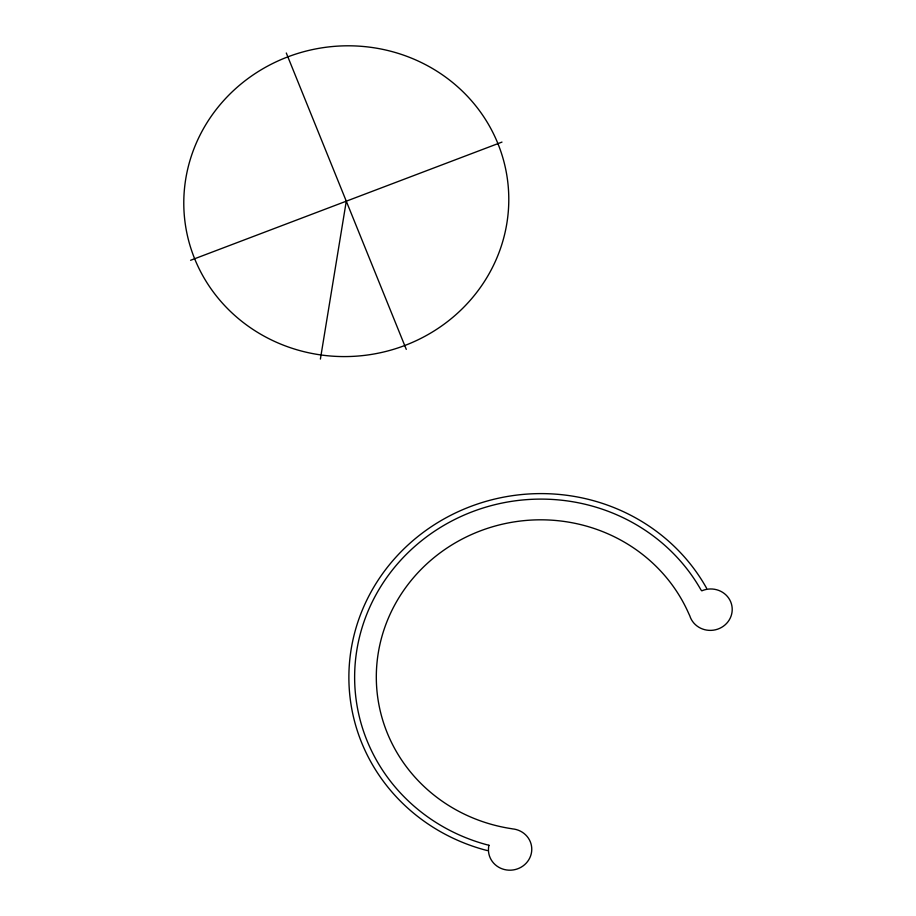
<?xml version="1.0" encoding="UTF-8"?>
<svg xmlns="http://www.w3.org/2000/svg" width="916" height="916" viewBox="0 0 916 916"><rect width="100%" height="100%" fill="white"/><g stroke="black" fill="none" stroke-linecap="round" stroke-linejoin="round"><path stroke-width="1.37" d="M320.394 359.072L346.282 201.188M190.597 260.281L501.979 142.094M487.381 850.586L484.14 849.739A190.07 181.471 -7.3 0 1 391.682 562.012A190.07 181.471 -7.3 0 1 706.087 587.328L706.648 588.358M286.296 53.002L406.28 349.374M488.949 845.273L488.835 845.754A21.686 20.702 -7.3 0 0 506.64 869.971A21.686 20.702 -7.3 0 0 531.589 851.914A21.686 20.702 -7.3 0 0 512.239 828.843L511.941 828.751A162.624 155.273 -7.3 0 1 411.318 580.286A162.624 155.273 -7.3 0 1 688.546 613.148L689.782 615.815A21.686 20.702 -7.3 0 0 717.594 629.189A21.686 20.702 -7.3 0 0 730.728 601.904A21.686 20.702 -7.3 0 0 701.816 590.82L701.015 589.984A184.311 175.975 -7.3 0 0 396.136 565.447A184.311 175.975 -7.3 0 0 485.801 844.46L488.949 845.273M321.058 354.973L319.409 354.732A162.624 155.273 -7.3 0 1 204.6 126.683A162.624 155.273 -7.3 0 1 469.164 98.138A162.624 155.273 -7.3 0 1 404.723 345.527A162.647 155.296 -7.3 0 1 321.058 354.973"/></g></svg>
